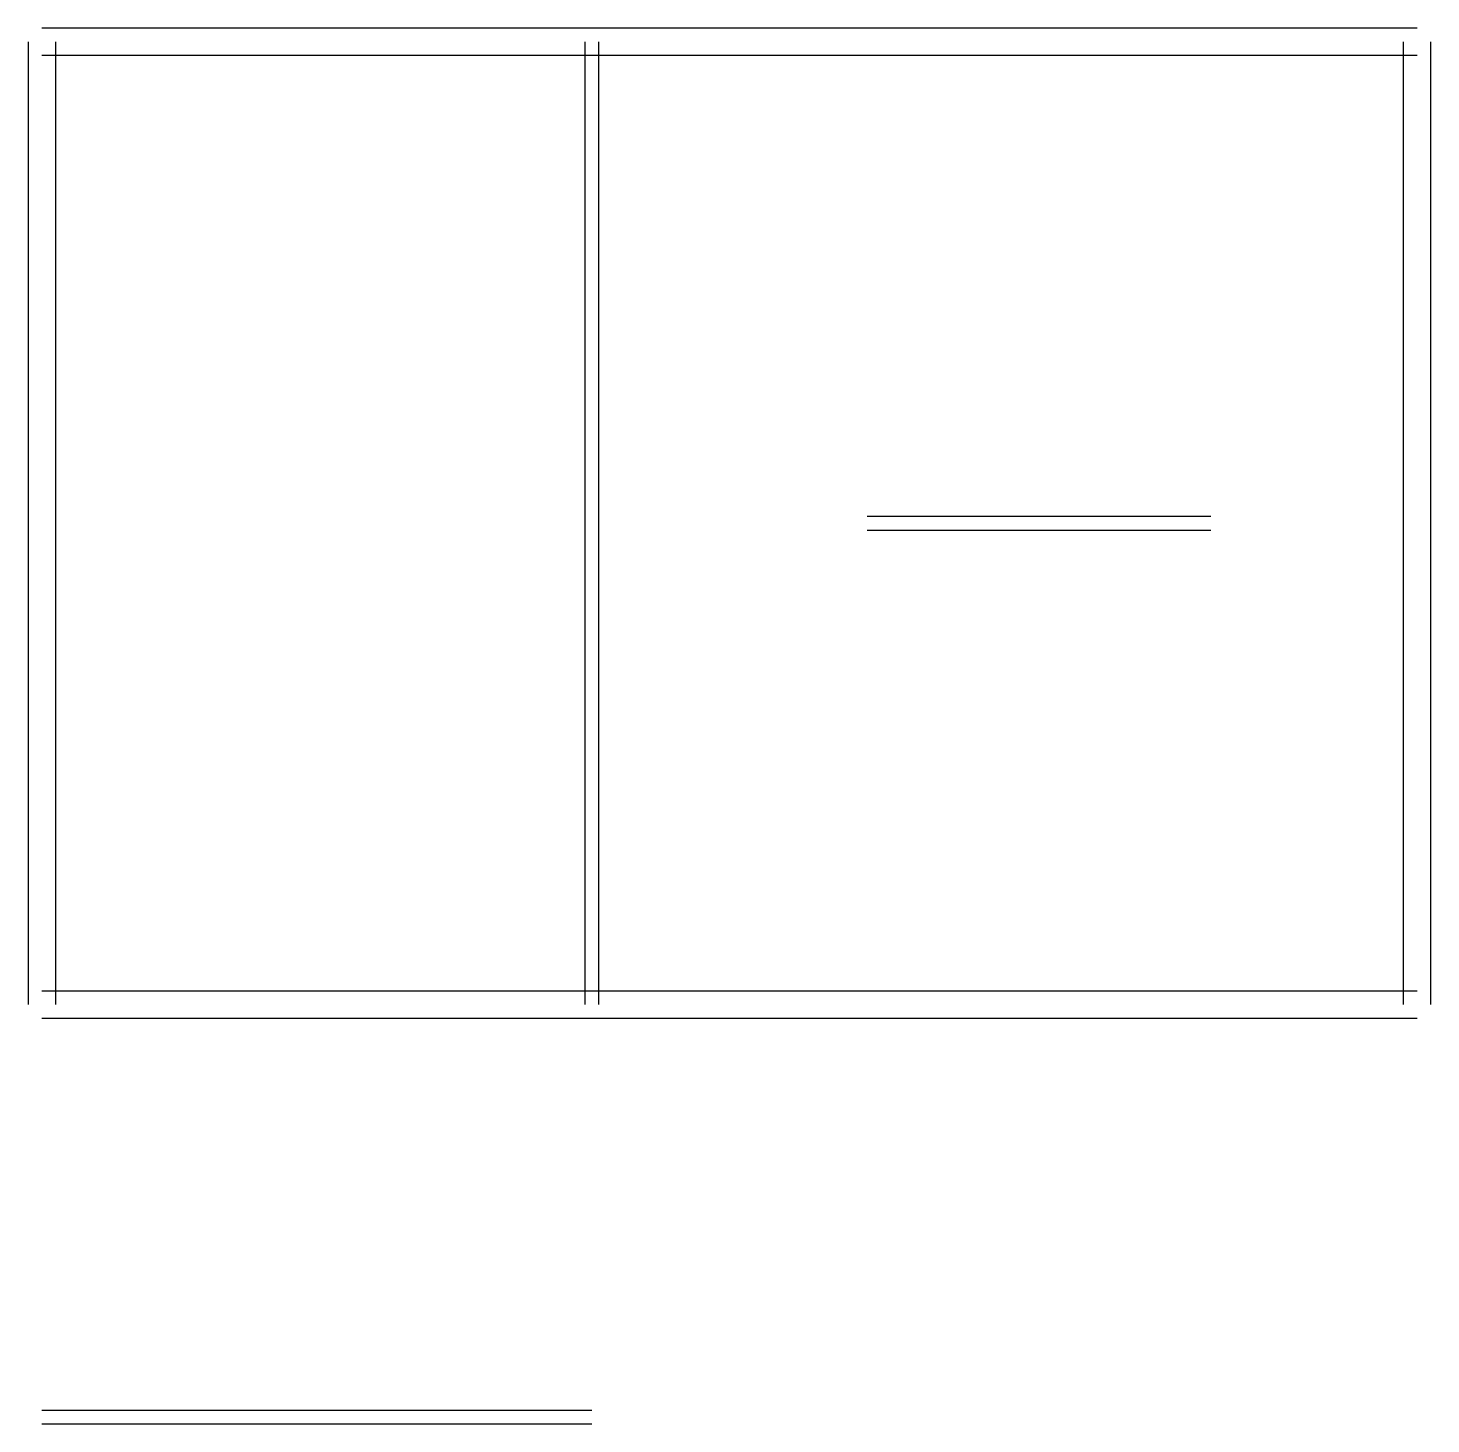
# Model space of a CAD drawing. Header units: millimetres. Extents: x 59900 to 70100, y 56950 to 67100.
import ezdxf

# ---------------------------------------------------------------- set-up
doc = ezdxf.new("R2010")
doc.units = ezdxf.units.MM
doc.layers.add('A-WALL-EXT', color=1, linetype='CONTINUOUS')
doc.layers.add('A-WALL-INT', color=2, linetype='CONTINUOUS')

msp = doc.modelspace()

# ---------------------------------------------------------------- linework, layer by layer
at = {"layer": 'A-WALL-EXT'}
for p, q in [((70000, 67100), (60000, 67100)), ((59900, 67000), (59900, 60000)), ((60100, 67000), (60100, 60000)), ((69900, 60000), (69900, 67000)), ((70100, 60000), (70100, 67000)), ((70000, 66900), (60000, 66900)), ((60000, 60100), (70000, 60100)), ((60000, 59900), (70000, 59900))]:
    msp.add_line(p, q, dxfattribs=at)
at = {"layer": 'A-WALL-INT'}
for p, q in [((63950, 60000), (63950, 67000)), ((64050, 60000), (64050, 67000)), ((66000, 63550), (68500, 63550)), ((66000, 63450), (68500, 63450)), ((60000, 57050), (64000, 57050)), ((60000, 56950), (64000, 56950))]:
    msp.add_line(p, q, dxfattribs=at)

doc.saveas('drawing.dxf')
